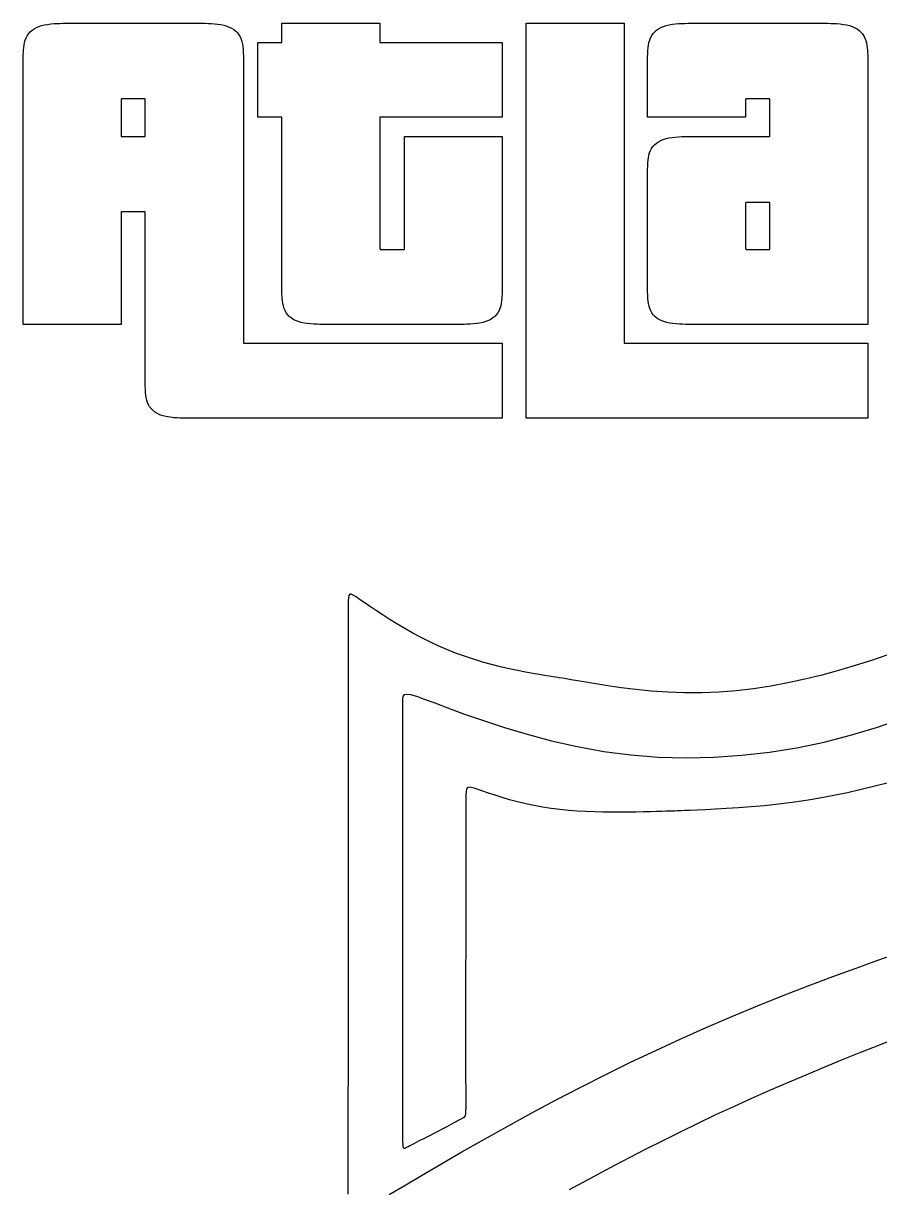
# Model space of a CAD drawing. Extents: x -29.1 to 43.7, y -24.8 to 28.6.
# Drawn here: x -2.69 to 17.97, y 0.52 to 28.6 of the extents above; entities that cross this region are included whole.
import ezdxf

# ---------------------------------------------------------------- set-up
doc = ezdxf.new("R2010")
doc.units = 0
doc.layers.add('LAYER 1', color=7, linetype='CONTINUOUS')

msp = doc.modelspace()

# ---------------------------------------------------------------- linework, layer by layer
at = {"layer": 'LAYER 1'}
for points in [[(0.717, 19.127), (0.649, 19.147), (0.587, 19.171), (0.531, 19.199), (0.48, 19.232), (0.435, 19.269), (0.395, 19.31), (0.361, 19.355), (0.333, 19.404), (0.31, 19.458), (0.292, 19.515), (0.279, 19.574), (0.269, 19.633), (0.263, 19.691), (0.259, 19.747), (0.258, 19.798), (0.257, 19.843), (0.257, 19.881), (0.257, 19.911), (0.257, 19.934), (0.257, 19.951), (0.257, 19.962), (0.257, 19.969), (0.257, 19.973), (0.257, 19.974), (0.257, 19.975), (0.257, 19.975), (0.257, 19.981), (0.257, 19.999), (0.257, 20.036), (0.257, 20.099), (0.257, 20.194), (0.257, 20.329), (0.257, 20.511), (0.257, 20.745), (0.257, 21.031), (0.257, 21.357), (0.257, 21.708), (0.257, 22.07), (0.257, 22.431), (0.257, 22.775), (0.257, 23.09), (0.257, 23.362), (0.257, 23.58), (0.257, 23.746), (0.257, 23.869), (0.257, 23.954), (0.257, 24.008), (0.257, 24.038), (0.257, 24.052), (0.257, 24.055), (0.257, 24.055), (0.257, 24.055), (0.257, 24.055), (0.257, 24.055), (0.257, 24.055), (0.257, 24.055), (0.257, 24.055), (0.257, 24.055), (0.257, 24.055), (0.257, 24.055), (0.255, 24.055), (0.252, 24.055), (0.246, 24.055), (0.235, 24.055), (0.22, 24.055), (0.198, 24.055), (0.17, 24.055), (0.134, 24.055), (0.091, 24.055), (0.043, 24.055), (-0.008, 24.055), (-0.059, 24.055), (-0.11, 24.055), (-0.158, 24.055), (-0.2, 24.055), (-0.236, 24.055), (-0.265, 24.055), (-0.286, 24.055), (-0.301, 24.055), (-0.312, 24.055), (-0.318, 24.055), (-0.321, 24.055), (-0.323, 24.055), (-0.323, 24.055), (-0.323, 24.055), (-0.323, 24.055), (-0.323, 24.055), (-0.323, 24.055), (-0.323, 24.055), (-0.323, 24.055), (-0.323, 24.055), (-0.323, 24.055), (-0.323, 24.055), (-0.323, 24.053), (-0.323, 24.044), (-0.323, 24.023), (-0.323, 23.987), (-0.323, 23.93), (-0.323, 23.848), (-0.323, 23.736), (-0.323, 23.591), (-0.323, 23.409), (-0.323, 23.199), (-0.323, 22.969), (-0.323, 22.729), (-0.323, 22.488), (-0.323, 22.255), (-0.323, 22.039), (-0.323, 21.848), (-0.323, 21.693), (-0.323, 21.573), (-0.323, 21.483), (-0.323, 21.42), (-0.323, 21.379), (-0.323, 21.355), (-0.323, 21.343), (-0.323, 21.339), (-0.323, 21.339), (-0.323, 21.339), (-0.323, 21.339), (-0.323, 21.339), (-0.323, 21.339), (-0.323, 21.339), (-0.323, 21.339), (-0.323, 21.339), (-0.323, 21.339), (-0.323, 21.339), (-0.327, 21.339), (-0.338, 21.339), (-0.36, 21.339), (-0.398, 21.339), (-0.455, 21.339), (-0.535, 21.339), (-0.642, 21.339), (-0.78, 21.339), (-0.948, 21.339), (-1.138, 21.339), (-1.342, 21.339), (-1.552, 21.339), (-1.76, 21.339), (-1.959, 21.339), (-2.14, 21.339), (-2.295, 21.339), (-2.419, 21.339), (-2.514, 21.339), (-2.583, 21.339), (-2.631, 21.339), (-2.661, 21.339), (-2.678, 21.339), (-2.685, 21.339), (-2.687, 21.339), (-2.687, 21.339), (-2.687, 21.339), (-2.687, 21.339), (-2.687, 21.339), (-2.687, 21.339), (-2.687, 21.339), (-2.687, 21.339), (-2.687, 21.339), (-2.687, 21.339), (-2.687, 21.342), (-2.687, 21.358), (-2.687, 21.397), (-2.687, 21.47), (-2.687, 21.588), (-2.687, 21.761), (-2.687, 22.001), (-2.687, 22.317), (-2.687, 22.718), (-2.687, 23.192), (-2.687, 23.717), (-2.687, 24.273), (-2.687, 24.837), (-2.687, 25.39), (-2.687, 25.908), (-2.687, 26.372), (-2.687, 26.759), (-2.687, 27.062), (-2.687, 27.29), (-2.687, 27.454), (-2.687, 27.564), (-2.687, 27.631), (-2.687, 27.666), (-2.687, 27.679), (-2.687, 27.681), (-2.687, 27.681), (-2.687, 27.682), (-2.687, 27.685), (-2.687, 27.692), (-2.687, 27.702), (-2.687, 27.717), (-2.687, 27.739), (-2.687, 27.768), (-2.687, 27.805), (-2.686, 27.849), (-2.685, 27.9), (-2.682, 27.956), (-2.676, 28.015), (-2.668, 28.076), (-2.656, 28.136), (-2.639, 28.195), (-2.618, 28.251), (-2.591, 28.303), (-2.558, 28.351), (-2.52, 28.394), (-2.476, 28.433), (-2.427, 28.468), (-2.372, 28.498), (-2.312, 28.524), (-2.246, 28.545), (-2.174, 28.563), (-2.099, 28.576), (-2.021, 28.586), (-1.943, 28.593), (-1.867, 28.597), (-1.795, 28.6), (-1.729, 28.601), (-1.67, 28.602), (-1.622, 28.602), (-1.584, 28.602), (-1.555, 28.602), (-1.534, 28.602), (-1.52, 28.602), (-1.511, 28.602), (-1.507, 28.602), (-1.505, 28.602), (-1.505, 28.602), (-1.504, 28.602), (-1.499, 28.602), (-1.485, 28.602), (-1.456, 28.602), (-1.407, 28.602), (-1.335, 28.602), (-1.233, 28.602), (-1.097, 28.602), (-0.922, 28.602), (-0.711, 28.602), (-0.472, 28.602), (-0.218, 28.602), (0.044, 28.602), (0.303, 28.602), (0.549, 28.602), (0.773, 28.602), (0.964, 28.602), (1.115, 28.602), (1.231, 28.602), (1.315, 28.602), (1.372, 28.602), (1.409, 28.602), (1.429, 28.602), (1.437, 28.602), (1.439, 28.602), (1.439, 28.602), (1.44, 28.602), (1.443, 28.602), (1.45, 28.602), (1.462, 28.602), (1.479, 28.602), (1.505, 28.602), (1.539, 28.602), (1.583, 28.602), (1.638, 28.601), (1.701, 28.601), (1.771, 28.599), (1.846, 28.595), (1.923, 28.589), (2.001, 28.58), (2.078, 28.569), (2.151, 28.553), (2.22, 28.533), (2.282, 28.509), (2.339, 28.481), (2.391, 28.448), (2.437, 28.411), (2.477, 28.369), (2.512, 28.323), (2.542, 28.273), (2.565, 28.219), (2.584, 28.161), (2.598, 28.101), (2.607, 28.04), (2.614, 27.98), (2.618, 27.923), (2.62, 27.87), (2.621, 27.822), (2.621, 27.782), (2.621, 27.75), (2.621, 27.726), (2.621, 27.708), (2.621, 27.695), (2.621, 27.688), (2.621, 27.683), (2.621, 27.681), (2.621, 27.681), (2.621, 27.681), (2.621, 27.673), (2.621, 27.647), (2.621, 27.591), (2.621, 27.493), (2.621, 27.343), (2.621, 27.129), (2.621, 26.84), (2.621, 26.464), (2.621, 25.999), (2.621, 25.467), (2.621, 24.889), (2.621, 24.289), (2.621, 23.688), (2.621, 23.111), (2.621, 22.58), (2.621, 22.117), (2.621, 21.742), (2.621, 21.454), (2.621, 21.241), (2.621, 21.092), (2.621, 20.996), (2.621, 20.94), (2.621, 20.915), (2.621, 20.907), (2.621, 20.907), (2.621, 20.907), (2.621, 20.907), (2.621, 20.907), (2.621, 20.906), (2.621, 20.906), (2.621, 20.906), (2.621, 20.905), (2.621, 20.904), (2.621, 20.903), (2.621, 20.902), (2.621, 20.901), (2.621, 20.899), (2.621, 20.898), (2.621, 20.896), (2.622, 20.895), (2.622, 20.893), (2.623, 20.892), (2.623, 20.891), (2.624, 20.89), (2.625, 20.889), (2.625, 20.888), (2.626, 20.887), (2.628, 20.886), (2.629, 20.886), (2.63, 20.885), (2.632, 20.885), (2.633, 20.885), (2.634, 20.884), (2.636, 20.884), (2.637, 20.884), (2.639, 20.884), (2.64, 20.884), (2.641, 20.884), (2.642, 20.884), (2.643, 20.884), (2.643, 20.884), (2.643, 20.884), (2.644, 20.884), (2.644, 20.884), (2.644, 20.884), (2.644, 20.884), (2.644, 20.884), (2.648, 20.884), (2.666, 20.884), (2.709, 20.884), (2.786, 20.884), (2.909, 20.884), (3.087, 20.884), (3.332, 20.884), (3.654, 20.884), (4.058, 20.884), (4.531, 20.884), (5.052, 20.884), (5.599, 20.884), (6.152, 20.884), (6.69, 20.884), (7.192, 20.884), (7.637, 20.884), (8.005, 20.884), (8.291, 20.884), (8.505, 20.884), (8.657, 20.884), (8.758, 20.884), (8.819, 20.884), (8.849, 20.884), (8.86, 20.884), (8.861, 20.884), (8.861, 20.884), (8.861, 20.884), (8.861, 20.884), (8.861, 20.884), (8.861, 20.884), (8.861, 20.884), (8.861, 20.884), (8.861, 20.884), (8.861, 20.884), (8.861, 20.882), (8.861, 20.874), (8.861, 20.859), (8.861, 20.832), (8.861, 20.791), (8.861, 20.732), (8.861, 20.653), (8.861, 20.551), (8.861, 20.426), (8.861, 20.283), (8.861, 20.128), (8.861, 19.968), (8.861, 19.808), (8.861, 19.654), (8.861, 19.514), (8.861, 19.392), (8.861, 19.293), (8.861, 19.218), (8.861, 19.163), (8.861, 19.124), (8.861, 19.099), (8.861, 19.085), (8.861, 19.079), (8.861, 19.077), (8.861, 19.077), (8.861, 19.077), (8.861, 19.077), (8.861, 19.077), (8.861, 19.077), (8.861, 19.077), (8.861, 19.077), (8.861, 19.077), (8.861, 19.077), (8.859, 19.077), (8.843, 19.077), (8.802, 19.077), (8.723, 19.077), (8.593, 19.077), (8.4, 19.077), (8.131, 19.077), (7.775, 19.077), (7.32, 19.077), (6.776, 19.077), (6.168, 19.077), (5.521, 19.077), (4.861, 19.077), (4.211, 19.077), (3.597, 19.077), (3.044, 19.077), (2.576, 19.077), (2.208, 19.077), (1.929, 19.077), (1.728, 19.077), (1.591, 19.077), (1.506, 19.077), (1.46, 19.077), (1.442, 19.077), (1.439, 19.077), (1.439, 19.077), (1.438, 19.077), (1.434, 19.077), (1.427, 19.077), (1.414, 19.077), (1.395, 19.077), (1.369, 19.077), (1.333, 19.077), (1.287, 19.077), (1.231, 19.077), (1.167, 19.078), (1.096, 19.08), (1.021, 19.084), (0.943, 19.09), (0.866, 19.099), (0.789, 19.111)], [(4.013, 21.389), (3.944, 21.409), (3.882, 21.433), (3.825, 21.462), (3.773, 21.496), (3.728, 21.533), (3.688, 21.575), (3.654, 21.622), (3.626, 21.672), (3.603, 21.727), (3.586, 21.786), (3.573, 21.846), (3.564, 21.906), (3.558, 21.964), (3.555, 22.019), (3.553, 22.07), (3.553, 22.115), (3.553, 22.151), (3.553, 22.18), (3.553, 22.201), (3.553, 22.216), (3.553, 22.227), (3.553, 22.232), (3.553, 22.235), (3.553, 22.236), (3.553, 22.237), (3.553, 22.238), (3.553, 22.248), (3.553, 22.274), (3.553, 22.322), (3.553, 22.4), (3.553, 22.514), (3.553, 22.673), (3.553, 22.884), (3.553, 23.151), (3.553, 23.465), (3.553, 23.813), (3.553, 24.179), (3.553, 24.55), (3.553, 24.91), (3.553, 25.245), (3.553, 25.542), (3.553, 25.786), (3.553, 25.974), (3.553, 26.114), (3.553, 26.213), (3.553, 26.278), (3.553, 26.315), (3.553, 26.334), (3.553, 26.339), (3.553, 26.34), (3.553, 26.34), (3.553, 26.34), (3.553, 26.34), (3.553, 26.34), (3.553, 26.34), (3.553, 26.34), (3.553, 26.34), (3.553, 26.34), (3.553, 26.34), (3.552, 26.34), (3.548, 26.34), (3.542, 26.34), (3.532, 26.34), (3.517, 26.34), (3.495, 26.34), (3.467, 26.34), (3.43, 26.34), (3.386, 26.34), (3.338, 26.34), (3.286, 26.34), (3.234, 26.34), (3.183, 26.34), (3.135, 26.34), (3.092, 26.34), (3.056, 26.34), (3.029, 26.34), (3.008, 26.34), (2.993, 26.34), (2.983, 26.34), (2.977, 26.34), (2.975, 26.34), (2.974, 26.34), (2.973, 26.34), (2.973, 26.34), (2.973, 26.34), (2.973, 26.34), (2.973, 26.34), (2.973, 26.34), (2.973, 26.34), (2.973, 26.34), (2.973, 26.34), (2.973, 26.34), (2.973, 26.343), (2.973, 26.352), (2.973, 26.37), (2.973, 26.399), (2.973, 26.444), (2.973, 26.508), (2.973, 26.593), (2.973, 26.702), (2.973, 26.835), (2.973, 26.983), (2.973, 27.141), (2.973, 27.304), (2.973, 27.463), (2.973, 27.614), (2.973, 27.75), (2.973, 27.864), (2.973, 27.953), (2.973, 28.021), (2.973, 28.069), (2.973, 28.101), (2.973, 28.121), (2.973, 28.131), (2.973, 28.135), (2.973, 28.136), (2.973, 28.136), (2.973, 28.136), (2.973, 28.136), (2.973, 28.136), (2.973, 28.136), (2.973, 28.136), (2.973, 28.136), (2.973, 28.136), (2.973, 28.136), (2.974, 28.136), (2.977, 28.136), (2.982, 28.136), (2.991, 28.136), (3.005, 28.136), (3.024, 28.136), (3.051, 28.136), (3.085, 28.136), (3.126, 28.136), (3.174, 28.136), (3.224, 28.136), (3.277, 28.136), (3.328, 28.136), (3.378, 28.136), (3.422, 28.136), (3.46, 28.136), (3.49, 28.136), (3.513, 28.136), (3.529, 28.136), (3.541, 28.136), (3.548, 28.136), (3.551, 28.136), (3.553, 28.136), (3.553, 28.136), (3.553, 28.136), (3.553, 28.136), (3.553, 28.136), (3.553, 28.136), (3.553, 28.136), (3.553, 28.136), (3.553, 28.136), (3.553, 28.136), (3.553, 28.136), (3.553, 28.136), (3.553, 28.138), (3.553, 28.142), (3.553, 28.148), (3.553, 28.159), (3.553, 28.174), (3.553, 28.194), (3.553, 28.221), (3.553, 28.253), (3.553, 28.291), (3.553, 28.331), (3.553, 28.373), (3.553, 28.415), (3.553, 28.455), (3.553, 28.491), (3.553, 28.523), (3.553, 28.548), (3.553, 28.567), (3.553, 28.581), (3.553, 28.591), (3.553, 28.597), (3.553, 28.6), (3.553, 28.601), (3.553, 28.602), (3.553, 28.602), (3.553, 28.602), (3.553, 28.602), (3.553, 28.602), (3.553, 28.602), (3.553, 28.602), (3.553, 28.602), (3.553, 28.602), (3.553, 28.602), (3.555, 28.602), (3.562, 28.602), (3.58, 28.602), (3.611, 28.602), (3.661, 28.602), (3.733, 28.602), (3.832, 28.602), (3.961, 28.602), (4.123, 28.602), (4.31, 28.602), (4.513, 28.602), (4.726, 28.602), (4.938, 28.602), (5.143, 28.602), (5.332, 28.602), (5.496, 28.602), (5.628, 28.602), (5.729, 28.602), (5.804, 28.602), (5.855, 28.602), (5.888, 28.602), (5.907, 28.602), (5.915, 28.602), (5.917, 28.602), (5.917, 28.602), (5.917, 28.602), (5.917, 28.602), (5.917, 28.602), (5.917, 28.602), (5.917, 28.602), (5.917, 28.602), (5.917, 28.602), (5.917, 28.602), (5.917, 28.601), (5.917, 28.6), (5.917, 28.597), (5.917, 28.591), (5.917, 28.582), (5.917, 28.568), (5.917, 28.55), (5.917, 28.525), (5.917, 28.494), (5.917, 28.458), (5.917, 28.418), (5.917, 28.377), (5.917, 28.335), (5.917, 28.294), (5.917, 28.256), (5.917, 28.223), (5.917, 28.196), (5.917, 28.175), (5.917, 28.16), (5.917, 28.149), (5.917, 28.142), (5.917, 28.138), (5.917, 28.136), (5.917, 28.136), (5.917, 28.136), (5.917, 28.136), (5.917, 28.136), (5.917, 28.136), (5.917, 28.136), (5.917, 28.136), (5.917, 28.136), (5.917, 28.136), (5.917, 28.136), (5.918, 28.136), (5.925, 28.136), (5.943, 28.136), (5.976, 28.136), (6.031, 28.136), (6.112, 28.136), (6.224, 28.136), (6.373, 28.136), (6.563, 28.136), (6.787, 28.136), (7.035, 28.136), (7.298, 28.136), (7.563, 28.136), (7.823, 28.136), (8.064, 28.136), (8.279, 28.136), (8.456, 28.136), (8.593, 28.136), (8.695, 28.136), (8.767, 28.136), (8.815, 28.136), (8.843, 28.136), (8.856, 28.136), (8.861, 28.136), (8.861, 28.136), (8.861, 28.136), (8.861, 28.136), (8.861, 28.136), (8.861, 28.136), (8.861, 28.136), (8.861, 28.136), (8.861, 28.136), (8.861, 28.136), (8.861, 28.135), (8.861, 28.132), (8.861, 28.122), (8.861, 28.104), (8.861, 28.072), (8.861, 28.026), (8.861, 27.96), (8.861, 27.873), (8.861, 27.761), (8.861, 27.627), (8.861, 27.477), (8.861, 27.318), (8.861, 27.156), (8.861, 26.997), (8.861, 26.847), (8.861, 26.713), (8.861, 26.602), (8.861, 26.514), (8.861, 26.449), (8.861, 26.403), (8.861, 26.372), (8.861, 26.353), (8.861, 26.344), (8.861, 26.34), (8.861, 26.34), (8.861, 26.34), (8.861, 26.34), (8.861, 26.34), (8.861, 26.34), (8.861, 26.34), (8.861, 26.34), (8.861, 26.34), (8.861, 26.34), (8.861, 26.34), (8.856, 26.34), (8.842, 26.34), (8.814, 26.34), (8.766, 26.34), (8.694, 26.34), (8.591, 26.34), (8.454, 26.34), (8.276, 26.34), (8.062, 26.34), (7.819, 26.34), (7.56, 26.34), (7.294, 26.34), (7.032, 26.34), (6.784, 26.34), (6.56, 26.34), (6.371, 26.34), (6.222, 26.34), (6.11, 26.34), (6.03, 26.34), (5.976, 26.34), (5.942, 26.34), (5.925, 26.34), (5.918, 26.34), (5.917, 26.34), (5.917, 26.34), (5.917, 26.34), (5.917, 26.34), (5.917, 26.34), (5.917, 26.34), (5.917, 26.34), (5.917, 26.34), (5.917, 26.34), (5.917, 26.34), (5.917, 26.336), (5.917, 26.323), (5.917, 26.295), (5.917, 26.247), (5.917, 26.173), (5.917, 26.068), (5.917, 25.926), (5.917, 25.742), (5.917, 25.515), (5.917, 25.258), (5.917, 24.981), (5.917, 24.695), (5.917, 24.411), (5.917, 24.141), (5.917, 23.895), (5.917, 23.685), (5.917, 23.519), (5.917, 23.393), (5.917, 23.301), (5.917, 23.239), (5.917, 23.2), (5.917, 23.179), (5.917, 23.17), (5.917, 23.169), (5.917, 23.169), (5.917, 23.169), (5.917, 23.169), (5.917, 23.168), (5.917, 23.168), (5.917, 23.168), (5.917, 23.167), (5.917, 23.167), (5.917, 23.166), (5.917, 23.165), (5.917, 23.163), (5.917, 23.162), (5.917, 23.16), (5.918, 23.159), (5.918, 23.157), (5.918, 23.156), (5.919, 23.154), (5.919, 23.153), (5.92, 23.152), (5.92, 23.151), (5.921, 23.15), (5.922, 23.149), (5.923, 23.148), (5.925, 23.148), (5.926, 23.147), (5.927, 23.147), (5.929, 23.146), (5.93, 23.146), (5.932, 23.146), (5.933, 23.146), (5.935, 23.146), (5.936, 23.146), (5.937, 23.146), (5.938, 23.146), (5.939, 23.146), (5.939, 23.146), (5.939, 23.146), (5.94, 23.146), (5.94, 23.146), (5.94, 23.146), (5.94, 23.146), (5.94, 23.146), (5.94, 23.146), (5.942, 23.146), (5.946, 23.146), (5.953, 23.146), (5.964, 23.146), (5.981, 23.146), (6.003, 23.146), (6.032, 23.146), (6.069, 23.146), (6.112, 23.146), (6.159, 23.146), (6.208, 23.146), (6.257, 23.146), (6.305, 23.146), (6.348, 23.146), (6.387, 23.146), (6.417, 23.146), (6.441, 23.146), (6.459, 23.146), (6.471, 23.146), (6.479, 23.146), (6.483, 23.146), (6.485, 23.146), (6.485, 23.146), (6.486, 23.146), (6.486, 23.146), (6.486, 23.146), (6.486, 23.146), (6.486, 23.146), (6.486, 23.146), (6.487, 23.146), (6.487, 23.146), (6.488, 23.146), (6.489, 23.146), (6.49, 23.146), (6.492, 23.146), (6.493, 23.146), (6.495, 23.146), (6.496, 23.146), (6.498, 23.147), (6.499, 23.147), (6.501, 23.148), (6.502, 23.148), (6.503, 23.149), (6.504, 23.15), (6.505, 23.151), (6.506, 23.152), (6.506, 23.153), (6.507, 23.154), (6.507, 23.156), (6.508, 23.157), (6.508, 23.159), (6.508, 23.16), (6.508, 23.162), (6.508, 23.163), (6.508, 23.164), (6.508, 23.165), (6.508, 23.166), (6.508, 23.167), (6.508, 23.168), (6.508, 23.168), (6.508, 23.168), (6.508, 23.168), (6.508, 23.169), (6.508, 23.169), (6.508, 23.169), (6.508, 23.169), (6.508, 23.175), (6.508, 23.191), (6.508, 23.221), (6.508, 23.27), (6.508, 23.343), (6.508, 23.445), (6.508, 23.58), (6.508, 23.752), (6.508, 23.957), (6.508, 24.184), (6.508, 24.425), (6.508, 24.669), (6.508, 24.908), (6.508, 25.131), (6.508, 25.33), (6.508, 25.494), (6.508, 25.622), (6.508, 25.717), (6.508, 25.785), (6.508, 25.829), (6.508, 25.856), (6.508, 25.869), (6.508, 25.873), (6.508, 25.874), (6.508, 25.874), (6.508, 25.874), (6.508, 25.874), (6.508, 25.874), (6.508, 25.874), (6.508, 25.874), (6.508, 25.874), (6.508, 25.874), (6.509, 25.874), (6.513, 25.874), (6.525, 25.874), (6.549, 25.874), (6.589, 25.874), (6.649, 25.874), (6.733, 25.874), (6.846, 25.874), (6.991, 25.874), (7.166, 25.874), (7.361, 25.874), (7.569, 25.874), (7.782, 25.874), (7.99, 25.874), (8.187, 25.874), (8.364, 25.874), (8.512, 25.874), (8.627, 25.874), (8.714, 25.874), (8.776, 25.874), (8.818, 25.874), (8.843, 25.874), (8.856, 25.874), (8.86, 25.874), (8.861, 25.874), (8.861, 25.874), (8.861, 25.874), (8.861, 25.874), (8.861, 25.874), (8.861, 25.874), (8.861, 25.874), (8.861, 25.874), (8.861, 25.874), (8.861, 25.873), (8.861, 25.868), (8.861, 25.852), (8.861, 25.818), (8.861, 25.761), (8.861, 25.673), (8.861, 25.548), (8.861, 25.38), (8.861, 25.164), (8.861, 24.9), (8.861, 24.602), (8.861, 24.283), (8.861, 23.954), (8.861, 23.63), (8.861, 23.322), (8.861, 23.044), (8.861, 22.808), (8.861, 22.622), (8.861, 22.481), (8.861, 22.38), (8.861, 22.311), (8.861, 22.269), (8.861, 22.247), (8.861, 22.238), (8.861, 22.237), (8.861, 22.236), (8.861, 22.235), (8.861, 22.232), (8.861, 22.226), (8.861, 22.216), (8.861, 22.201), (8.861, 22.18), (8.861, 22.151), (8.861, 22.114), (8.861, 22.07), (8.859, 22.019), (8.856, 21.963), (8.85, 21.905), (8.841, 21.845), (8.828, 21.785), (8.811, 21.727), (8.788, 21.672), (8.76, 21.621), (8.725, 21.575), (8.686, 21.533), (8.64, 21.495), (8.589, 21.462), (8.532, 21.433), (8.469, 21.409), (8.4, 21.388), (8.327, 21.372), (8.249, 21.36), (8.17, 21.352), (8.091, 21.346), (8.015, 21.342), (7.944, 21.34), (7.879, 21.339), (7.824, 21.339), (7.779, 21.339), (7.744, 21.339), (7.719, 21.339), (7.701, 21.339), (7.689, 21.339), (7.683, 21.339), (7.68, 21.339), (7.679, 21.339), (7.679, 21.339), (7.676, 21.339), (7.666, 21.339), (7.644, 21.339), (7.604, 21.339), (7.54, 21.339), (7.449, 21.339), (7.324, 21.339), (7.161, 21.339), (6.958, 21.339), (6.724, 21.339), (6.47, 21.339), (6.205, 21.339), (5.941, 21.339), (5.686, 21.339), (5.453, 21.339), (5.251, 21.339), (5.088, 21.339), (4.964, 21.339), (4.873, 21.339), (4.81, 21.339), (4.77, 21.339), (4.747, 21.339), (4.738, 21.339), (4.735, 21.339), (4.735, 21.339), (4.734, 21.339), (4.731, 21.339), (4.725, 21.339), (4.713, 21.339), (4.695, 21.339), (4.67, 21.339), (4.635, 21.339), (4.59, 21.339), (4.534, 21.339), (4.469, 21.34), (4.398, 21.342), (4.322, 21.346), (4.243, 21.352), (4.164, 21.36), (4.087, 21.373)], [(9.441, 20.664), (9.441, 21.251), (9.441, 21.93), (9.441, 22.674), (9.441, 23.458), (9.441, 24.254), (9.441, 25.036), (9.441, 25.779), (9.441, 26.454), (9.441, 27.036), (9.441, 27.506), (9.441, 27.871), (9.441, 28.144), (9.441, 28.339), (9.441, 28.469), (9.441, 28.547), (9.441, 28.586), (9.441, 28.6), (9.441, 28.602), (9.441, 28.602), (9.441, 28.602), (9.441, 28.602), (9.441, 28.602), (9.441, 28.602), (9.441, 28.602), (9.441, 28.602), (9.441, 28.602), (9.441, 28.602), (9.441, 28.602), (9.446, 28.602), (9.457, 28.602), (9.479, 28.602), (9.514, 28.602), (9.567, 28.602), (9.639, 28.602), (9.735, 28.602), (9.857, 28.602), (10.007, 28.602), (10.179, 28.602), (10.365, 28.602), (10.561, 28.602), (10.759, 28.602), (10.952, 28.602), (11.133, 28.602), (11.298, 28.602), (11.438, 28.602), (11.55, 28.602), (11.636, 28.602), (11.701, 28.602), (11.746, 28.602), (11.776, 28.602), (11.794, 28.602), (11.802, 28.602), (11.805, 28.602), (11.805, 28.602), (11.805, 28.602), (11.805, 28.602), (11.805, 28.602), (11.805, 28.602), (11.805, 28.602), (11.805, 28.602), (11.805, 28.602), (11.805, 28.602), (11.805, 28.602), (11.805, 28.598), (11.805, 28.58), (11.805, 28.538), (11.805, 28.46), (11.805, 28.336), (11.805, 28.156), (11.805, 27.908), (11.805, 27.582), (11.805, 27.167), (11.805, 26.664), (11.805, 26.094), (11.805, 25.478), (11.805, 24.837), (11.805, 24.193), (11.805, 23.568), (11.805, 22.982), (11.805, 22.457), (11.805, 22.015), (11.805, 21.664), (11.805, 21.395), (11.805, 21.196), (11.805, 21.056), (11.805, 20.966), (11.805, 20.915), (11.805, 20.891), (11.805, 20.884), (11.805, 20.884), (11.805, 20.884), (11.805, 20.884), (11.805, 20.884), (11.805, 20.884), (11.805, 20.884), (11.805, 20.884), (11.805, 20.884), (11.805, 20.884), (11.805, 20.884), (11.809, 20.884), (11.825, 20.884), (11.861, 20.884), (11.926, 20.884), (12.026, 20.884), (12.172, 20.884), (12.37, 20.884), (12.629, 20.884), (12.957, 20.884), (13.349, 20.884), (13.79, 20.884), (14.264, 20.884), (14.753, 20.884), (15.242, 20.884), (15.715, 20.884), (16.154, 20.884), (16.544, 20.884), (16.869, 20.884), (17.125, 20.884), (17.321, 20.884), (17.465, 20.884), (17.564, 20.884), (17.627, 20.884), (17.662, 20.884), (17.677, 20.884), (17.681, 20.884), (17.681, 20.884), (17.681, 20.884), (17.681, 20.884), (17.681, 20.884), (17.681, 20.884), (17.681, 20.884), (17.681, 20.884), (17.681, 20.884), (17.681, 20.884), (17.681, 20.884), (17.681, 20.882), (17.681, 20.877), (17.681, 20.864), (17.681, 20.843), (17.681, 20.81), (17.681, 20.762), (17.681, 20.698), (17.681, 20.615), (17.681, 20.511), (17.681, 20.387), (17.681, 20.25), (17.681, 20.103), (17.681, 19.952), (17.681, 19.802), (17.681, 19.658), (17.681, 19.525), (17.681, 19.408), (17.681, 19.312), (17.681, 19.236), (17.681, 19.179), (17.681, 19.137), (17.681, 19.109), (17.681, 19.091), (17.681, 19.082), (17.681, 19.078), (17.681, 19.077), (17.681, 19.077), (17.681, 19.077), (17.681, 19.077), (17.681, 19.077), (17.681, 19.077), (17.681, 19.077), (17.681, 19.077), (17.681, 19.077), (17.681, 19.077), (17.68, 19.077), (17.67, 19.077), (17.64, 19.077), (17.577, 19.077), (17.471, 19.077), (17.31, 19.077), (17.083, 19.077), (16.777, 19.077), (16.383, 19.077), (15.891, 19.077), (15.315, 19.077), (14.679, 19.077), (14.005, 19.077), (13.317, 19.077), (12.636, 19.077), (11.987, 19.077), (11.391, 19.077), (10.872, 19.077), (10.45, 19.077), (10.12, 19.077), (9.871, 19.077), (9.692, 19.077), (9.571, 19.077), (9.497, 19.077), (9.458, 19.077), (9.443, 19.077), (9.441, 19.077), (9.441, 19.077), (9.441, 19.077), (9.441, 19.077), (9.441, 19.077), (9.441, 19.077), (9.441, 19.077), (9.441, 19.077), (9.441, 19.077), (9.441, 19.077), (9.441, 19.079), (9.441, 19.093), (9.441, 19.134), (9.441, 19.214), (9.441, 19.346), (9.441, 19.544), (9.441, 19.821), (9.441, 20.19)], [(12.833, 21.389), (12.765, 21.409), (12.703, 21.433), (12.646, 21.462), (12.595, 21.494), (12.55, 21.532), (12.51, 21.573), (12.476, 21.619), (12.448, 21.669), (12.425, 21.723), (12.407, 21.781), (12.394, 21.84), (12.385, 21.899), (12.379, 21.958), (12.375, 22.013), (12.374, 22.064), (12.373, 22.109), (12.373, 22.147), (12.373, 22.176), (12.373, 22.198), (12.373, 22.214), (12.373, 22.225), (12.373, 22.232), (12.373, 22.235), (12.373, 22.236), (12.373, 22.237), (12.373, 22.237), (12.373, 22.242), (12.373, 22.256), (12.373, 22.284), (12.373, 22.33), (12.373, 22.399), (12.373, 22.496), (12.373, 22.625), (12.373, 22.791), (12.373, 22.991), (12.373, 23.215), (12.373, 23.455), (12.373, 23.7), (12.373, 23.942), (12.373, 24.171), (12.373, 24.377), (12.373, 24.552), (12.373, 24.689), (12.373, 24.794), (12.373, 24.869), (12.373, 24.92), (12.373, 24.951), (12.373, 24.968), (12.373, 24.975), (12.373, 24.976), (12.373, 24.976), (12.373, 24.977), (12.373, 24.98), (12.373, 24.986), (12.373, 24.995), (12.373, 25.01), (12.373, 25.031), (12.373, 25.058), (12.373, 25.094), (12.374, 25.137), (12.375, 25.187), (12.378, 25.242), (12.383, 25.299), (12.392, 25.359), (12.404, 25.418), (12.42, 25.476), (12.442, 25.531), (12.469, 25.582), (12.502, 25.629), (12.54, 25.672), (12.584, 25.71), (12.634, 25.744), (12.689, 25.773), (12.75, 25.799), (12.816, 25.82), (12.888, 25.836), (12.965, 25.849), (13.043, 25.859), (13.121, 25.866), (13.197, 25.87), (13.27, 25.872), (13.336, 25.873), (13.394, 25.874), (13.442, 25.874), (13.48, 25.874), (13.508, 25.874), (13.528, 25.874), (13.541, 25.874), (13.549, 25.874), (13.554, 25.874), (13.555, 25.874), (13.555, 25.874), (13.556, 25.874), (13.56, 25.874), (13.569, 25.874), (13.589, 25.874), (13.62, 25.874), (13.666, 25.874), (13.731, 25.874), (13.817, 25.874), (13.927, 25.874), (14.058, 25.874), (14.204, 25.874), (14.358, 25.874), (14.516, 25.874), (14.671, 25.874), (14.817, 25.874), (14.947, 25.874), (15.057, 25.874), (15.142, 25.874), (15.207, 25.874), (15.253, 25.874), (15.284, 25.874), (15.303, 25.874), (15.313, 25.874), (15.316, 25.874), (15.317, 25.874), (15.317, 25.874), (15.317, 25.874), (15.317, 25.874), (15.317, 25.874), (15.317, 25.874), (15.317, 25.874), (15.317, 25.874), (15.317, 25.874), (15.317, 25.874), (15.317, 25.875), (15.317, 25.878), (15.317, 25.886), (15.317, 25.899), (15.317, 25.918), (15.317, 25.947), (15.317, 25.985), (15.317, 26.035), (15.317, 26.097), (15.317, 26.167), (15.317, 26.244), (15.317, 26.323), (15.317, 26.402), (15.317, 26.477), (15.317, 26.547), (15.317, 26.607), (15.317, 26.655), (15.317, 26.692), (15.317, 26.719), (15.317, 26.738), (15.317, 26.75), (15.317, 26.756), (15.317, 26.759), (15.317, 26.76), (15.317, 26.76), (15.317, 26.76), (15.317, 26.76), (15.317, 26.76), (15.317, 26.761), (15.317, 26.761), (15.317, 26.762), (15.317, 26.762), (15.317, 26.763), (15.317, 26.764), (15.317, 26.765), (15.317, 26.767), (15.317, 26.768), (15.317, 26.77), (15.316, 26.771), (15.316, 26.773), (15.316, 26.774), (15.315, 26.775), (15.315, 26.777), (15.314, 26.778), (15.313, 26.779), (15.312, 26.78), (15.311, 26.78), (15.31, 26.781), (15.309, 26.782), (15.308, 26.782), (15.306, 26.782), (15.305, 26.783), (15.303, 26.783), (15.302, 26.783), (15.3, 26.783), (15.299, 26.783), (15.298, 26.783), (15.297, 26.783), (15.296, 26.783), (15.295, 26.783), (15.295, 26.783), (15.295, 26.783), (15.294, 26.783), (15.294, 26.783), (15.294, 26.783), (15.294, 26.783), (15.294, 26.783), (15.294, 26.783), (15.291, 26.783), (15.286, 26.783), (15.278, 26.783), (15.266, 26.783), (15.248, 26.783), (15.224, 26.783), (15.193, 26.783), (15.155, 26.783), (15.112, 26.783), (15.066, 26.783), (15.018, 26.783), (14.97, 26.783), (14.925, 26.783), (14.884, 26.783), (14.849, 26.783), (14.82, 26.783), (14.799, 26.783), (14.783, 26.783), (14.773, 26.783), (14.766, 26.783), (14.762, 26.783), (14.76, 26.783), (14.76, 26.783), (14.76, 26.783), (14.76, 26.783), (14.76, 26.783), (14.76, 26.783), (14.76, 26.783), (14.759, 26.783), (14.759, 26.783), (14.758, 26.783), (14.757, 26.783), (14.756, 26.783), (14.755, 26.783), (14.754, 26.783), (14.752, 26.783), (14.751, 26.783), (14.749, 26.783), (14.748, 26.782), (14.746, 26.782), (14.745, 26.781), (14.744, 26.781), (14.743, 26.78), (14.742, 26.779), (14.741, 26.778), (14.74, 26.777), (14.739, 26.776), (14.739, 26.775), (14.738, 26.773), (14.738, 26.772), (14.738, 26.77), (14.738, 26.769), (14.737, 26.767), (14.737, 26.766), (14.737, 26.765), (14.737, 26.764), (14.737, 26.763), (14.737, 26.762), (14.737, 26.761), (14.737, 26.761), (14.737, 26.761), (14.737, 26.76), (14.737, 26.76), (14.737, 26.76), (14.737, 26.76), (14.737, 26.76), (14.737, 26.76), (14.737, 26.757), (14.737, 26.753), (14.737, 26.747), (14.737, 26.736), (14.737, 26.722), (14.737, 26.702), (14.737, 26.677), (14.737, 26.647), (14.737, 26.612), (14.737, 26.576), (14.737, 26.538), (14.737, 26.501), (14.737, 26.466), (14.737, 26.434), (14.737, 26.406), (14.737, 26.385), (14.737, 26.369), (14.737, 26.357), (14.737, 26.349), (14.737, 26.344), (14.737, 26.341), (14.737, 26.34), (14.737, 26.34), (14.737, 26.34), (14.737, 26.34), (14.737, 26.34), (14.737, 26.34), (14.737, 26.34), (14.737, 26.34), (14.737, 26.34), (14.737, 26.34), (14.737, 26.34), (14.735, 26.34), (14.728, 26.34), (14.71, 26.34), (14.679, 26.34), (14.63, 26.34), (14.559, 26.34), (14.462, 26.34), (14.334, 26.34), (14.176, 26.34), (13.992, 26.34), (13.79, 26.34), (13.58, 26.34), (13.369, 26.34), (13.165, 26.34), (12.976, 26.34), (12.811, 26.34), (12.676, 26.34), (12.572, 26.34), (12.495, 26.34), (12.441, 26.34), (12.406, 26.34), (12.386, 26.34), (12.376, 26.34), (12.373, 26.34), (12.373, 26.34), (12.373, 26.34), (12.373, 26.34), (12.373, 26.34), (12.373, 26.34), (12.373, 26.34), (12.373, 26.34), (12.373, 26.34), (12.373, 26.34), (12.373, 26.34), (12.373, 26.343), (12.373, 26.35), (12.373, 26.364), (12.373, 26.387), (12.373, 26.422), (12.373, 26.47), (12.373, 26.535), (12.373, 26.617), (12.373, 26.716), (12.373, 26.826), (12.373, 26.944), (12.373, 27.064), (12.373, 27.182), (12.373, 27.293), (12.373, 27.394), (12.373, 27.478), (12.373, 27.544), (12.373, 27.594), (12.373, 27.63), (12.373, 27.655), (12.373, 27.67), (12.373, 27.677), (12.373, 27.68), (12.373, 27.681), (12.373, 27.681), (12.373, 27.682), (12.373, 27.685), (12.373, 27.691), (12.373, 27.702), (12.373, 27.717), (12.373, 27.739), (12.373, 27.768), (12.373, 27.805), (12.374, 27.85), (12.375, 27.901), (12.378, 27.957), (12.384, 28.016), (12.392, 28.077), (12.405, 28.138), (12.422, 28.198), (12.443, 28.254), (12.471, 28.306), (12.504, 28.354), (12.543, 28.397), (12.587, 28.436), (12.637, 28.47), (12.693, 28.5), (12.754, 28.526), (12.821, 28.547), (12.893, 28.564), (12.969, 28.577), (13.048, 28.587), (13.126, 28.593), (13.202, 28.598), (13.274, 28.6), (13.34, 28.601), (13.397, 28.602), (13.445, 28.602), (13.482, 28.602), (13.509, 28.602), (13.529, 28.602), (13.542, 28.602), (13.55, 28.602), (13.554, 28.602), (13.555, 28.602), (13.555, 28.602), (13.556, 28.602), (13.563, 28.602), (13.58, 28.602), (13.613, 28.602), (13.667, 28.602), (13.747, 28.602), (13.857, 28.602), (14.003, 28.602), (14.189, 28.602), (14.41, 28.602), (14.654, 28.602), (14.914, 28.602), (15.177, 28.602), (15.435, 28.602), (15.678, 28.602), (15.894, 28.602), (16.074, 28.602), (16.215, 28.602), (16.32, 28.602), (16.396, 28.602), (16.447, 28.602), (16.477, 28.602), (16.493, 28.602), (16.498, 28.602), (16.499, 28.602), (16.499, 28.602), (16.501, 28.602), (16.505, 28.602), (16.514, 28.602), (16.528, 28.602), (16.548, 28.602), (16.577, 28.602), (16.616, 28.602), (16.665, 28.602), (16.723, 28.601), (16.79, 28.6), (16.863, 28.597), (16.939, 28.593), (17.018, 28.586), (17.096, 28.576), (17.172, 28.562), (17.243, 28.545), (17.309, 28.523), (17.37, 28.496), (17.425, 28.466), (17.474, 28.43), (17.517, 28.391), (17.555, 28.347), (17.588, 28.299), (17.614, 28.246), (17.635, 28.189), (17.652, 28.13), (17.663, 28.069), (17.671, 28.008), (17.677, 27.949), (17.68, 27.893), (17.681, 27.843), (17.681, 27.799), (17.681, 27.763), (17.681, 27.735), (17.681, 27.715), (17.681, 27.7), (17.681, 27.69), (17.681, 27.685), (17.681, 27.682), (17.681, 27.681), (17.681, 27.681), (17.681, 27.678), (17.681, 27.661), (17.681, 27.62), (17.681, 27.544), (17.681, 27.421), (17.681, 27.243), (17.681, 26.996), (17.681, 26.671), (17.681, 26.26), (17.681, 25.777), (17.681, 25.244), (17.681, 24.683), (17.681, 24.115), (17.681, 23.563), (17.681, 23.047), (17.681, 22.59), (17.681, 22.212), (17.681, 21.919), (17.681, 21.7), (17.681, 21.544), (17.681, 21.441), (17.681, 21.38), (17.681, 21.35), (17.681, 21.34), (17.681, 21.339), (17.681, 21.339), (17.681, 21.339), (17.681, 21.339), (17.681, 21.339), (17.681, 21.339), (17.681, 21.339), (17.681, 21.339), (17.681, 21.339), (17.681, 21.339), (17.674, 21.339), (17.655, 21.339), (17.617, 21.339), (17.551, 21.339), (17.452, 21.339), (17.311, 21.339), (17.123, 21.339), (16.88, 21.339), (16.585, 21.339), (16.251, 21.339), (15.892, 21.339), (15.523, 21.339), (15.157, 21.339), (14.809, 21.339), (14.494, 21.339), (14.224, 21.339), (14.01, 21.339), (13.847, 21.339), (13.729, 21.339), (13.648, 21.339), (13.597, 21.339), (13.569, 21.339), (13.558, 21.339), (13.555, 21.339), (13.555, 21.339), (13.554, 21.339), (13.551, 21.339), (13.544, 21.339), (13.532, 21.339), (13.513, 21.339), (13.487, 21.339), (13.452, 21.339), (13.406, 21.339), (13.35, 21.339), (13.286, 21.34), (13.215, 21.342), (13.139, 21.346), (13.061, 21.352), (12.983, 21.361), (12.906, 21.373)], [(0.256, 26.774), (0.255, 26.775), (0.255, 26.777), (0.254, 26.778), (0.253, 26.779), (0.252, 26.779), (0.251, 26.78), (0.25, 26.781), (0.249, 26.781), (0.248, 26.782), (0.247, 26.782), (0.245, 26.783), (0.244, 26.783), (0.242, 26.783), (0.241, 26.783), (0.24, 26.783), (0.239, 26.783), (0.237, 26.783), (0.237, 26.783), (0.236, 26.783), (0.235, 26.783), (0.235, 26.783), (0.235, 26.783), (0.234, 26.783), (0.234, 26.783), (0.234, 26.783), (0.234, 26.783), (0.234, 26.783), (0.234, 26.783), (0.233, 26.783), (0.23, 26.783), (0.225, 26.783), (0.217, 26.783), (0.206, 26.783), (0.189, 26.783), (0.168, 26.783), (0.14, 26.783), (0.106, 26.783), (0.067, 26.783), (0.025, 26.783), (-0.019, 26.783), (-0.064, 26.783), (-0.107, 26.783), (-0.148, 26.783), (-0.185, 26.783), (-0.217, 26.783), (-0.242, 26.783), (-0.262, 26.783), (-0.277, 26.783), (-0.287, 26.783), (-0.294, 26.783), (-0.298, 26.783), (-0.299, 26.783), (-0.3, 26.783), (-0.3, 26.783), (-0.3, 26.783), (-0.3, 26.783), (-0.3, 26.783), (-0.3, 26.783), (-0.301, 26.783), (-0.301, 26.783), (-0.301, 26.783), (-0.302, 26.783), (-0.303, 26.783), (-0.304, 26.783), (-0.305, 26.783), (-0.306, 26.783), (-0.308, 26.783), (-0.309, 26.783), (-0.31, 26.783), (-0.312, 26.782), (-0.313, 26.782), (-0.314, 26.782), (-0.316, 26.781), (-0.317, 26.781), (-0.318, 26.78), (-0.319, 26.779), (-0.319, 26.778), (-0.32, 26.777), (-0.321, 26.776), (-0.321, 26.775), (-0.322, 26.774), (-0.322, 26.772), (-0.322, 26.771), (-0.322, 26.77), (-0.323, 26.768), (-0.323, 26.767), (-0.323, 26.766), (-0.323, 26.764), (-0.323, 26.763), (-0.323, 26.762), (-0.323, 26.762), (-0.323, 26.761), (-0.323, 26.761), (-0.323, 26.761), (-0.323, 26.76), (-0.323, 26.76), (-0.323, 26.76), (-0.323, 26.76), (-0.323, 26.76), (-0.323, 26.76), (-0.323, 26.757), (-0.323, 26.752), (-0.323, 26.742), (-0.323, 26.727), (-0.323, 26.705), (-0.323, 26.675), (-0.323, 26.636), (-0.323, 26.586), (-0.323, 26.527), (-0.323, 26.461), (-0.323, 26.389), (-0.323, 26.316), (-0.323, 26.242), (-0.323, 26.17), (-0.323, 26.104), (-0.323, 26.045), (-0.323, 25.996), (-0.323, 25.958), (-0.323, 25.928), (-0.323, 25.906), (-0.323, 25.892), (-0.323, 25.882), (-0.323, 25.877), (-0.323, 25.874), (-0.323, 25.874), (-0.323, 25.874), (-0.323, 25.874), (-0.323, 25.874), (-0.323, 25.874), (-0.323, 25.874), (-0.323, 25.874), (-0.323, 25.874), (-0.323, 25.874), (-0.323, 25.874), (-0.323, 25.874), (-0.322, 25.874), (-0.32, 25.874), (-0.316, 25.874), (-0.31, 25.874), (-0.299, 25.874), (-0.284, 25.874), (-0.263, 25.874), (-0.237, 25.874), (-0.203, 25.874), (-0.163, 25.874), (-0.119, 25.874), (-0.072, 25.874), (-0.024, 25.874), (0.024, 25.874), (0.07, 25.874), (0.113, 25.874), (0.151, 25.874), (0.181, 25.874), (0.206, 25.874), (0.224, 25.874), (0.237, 25.874), (0.247, 25.874), (0.252, 25.874), (0.255, 25.874), (0.257, 25.874), (0.257, 25.874), (0.257, 25.874), (0.257, 25.874), (0.257, 25.874), (0.257, 25.874), (0.257, 25.874), (0.257, 25.874), (0.257, 25.874), (0.257, 25.874), (0.257, 25.874), (0.257, 25.874), (0.257, 25.875), (0.257, 25.878), (0.257, 25.885), (0.257, 25.896), (0.257, 25.914), (0.257, 25.938), (0.257, 25.971), (0.257, 26.013), (0.257, 26.066), (0.257, 26.128), (0.257, 26.197), (0.257, 26.269), (0.257, 26.343), (0.257, 26.417), (0.257, 26.486), (0.257, 26.55), (0.257, 26.606), (0.257, 26.652), (0.257, 26.687), (0.257, 26.714), (0.257, 26.733), (0.257, 26.746), (0.257, 26.754), (0.257, 26.758), (0.257, 26.76), (0.257, 26.76), (0.257, 26.76), (0.257, 26.76), (0.257, 26.76), (0.257, 26.761), (0.257, 26.761), (0.257, 26.761), (0.257, 26.761), (0.257, 26.762), (0.257, 26.763), (0.257, 26.764), (0.257, 26.765), (0.257, 26.766), (0.257, 26.767), (0.257, 26.769), (0.257, 26.77), (0.256, 26.772), (0.256, 26.773)], [(15.224, 24.282), (15.19, 24.282), (15.15, 24.282), (15.107, 24.282), (15.061, 24.282), (15.014, 24.282), (14.969, 24.282), (14.925, 24.282), (14.886, 24.282), (14.852, 24.282), (14.824, 24.282), (14.803, 24.282), (14.787, 24.282), (14.775, 24.282), (14.768, 24.282), (14.763, 24.282), (14.761, 24.282), (14.76, 24.282), (14.76, 24.282), (14.76, 24.282), (14.76, 24.282), (14.76, 24.282), (14.76, 24.282), (14.76, 24.282), (14.759, 24.282), (14.759, 24.282), (14.758, 24.282), (14.757, 24.282), (14.756, 24.282), (14.755, 24.282), (14.754, 24.282), (14.753, 24.282), (14.751, 24.282), (14.75, 24.282), (14.749, 24.282), (14.747, 24.282), (14.746, 24.281), (14.745, 24.281), (14.744, 24.28), (14.743, 24.279), (14.742, 24.279), (14.741, 24.278), (14.74, 24.277), (14.739, 24.276), (14.739, 24.275), (14.738, 24.273), (14.738, 24.272), (14.738, 24.271), (14.738, 24.269), (14.737, 24.268), (14.737, 24.267), (14.737, 24.265), (14.737, 24.264), (14.737, 24.263), (14.737, 24.262), (14.737, 24.261), (14.737, 24.261), (14.737, 24.26), (14.737, 24.26), (14.737, 24.26), (14.737, 24.26), (14.737, 24.26), (14.737, 24.26), (14.737, 24.26), (14.737, 24.259), (14.737, 24.257), (14.737, 24.251), (14.737, 24.24), (14.737, 24.222), (14.737, 24.197), (14.737, 24.162), (14.737, 24.116), (14.737, 24.057), (14.737, 23.986), (14.737, 23.905), (14.737, 23.818), (14.737, 23.728), (14.737, 23.636), (14.737, 23.548), (14.737, 23.465), (14.737, 23.391), (14.737, 23.329), (14.737, 23.279), (14.737, 23.241), (14.737, 23.213), (14.737, 23.193), (14.737, 23.18), (14.737, 23.173), (14.737, 23.17), (14.737, 23.169), (14.737, 23.169), (14.737, 23.169), (14.737, 23.169), (14.737, 23.168), (14.737, 23.168), (14.737, 23.168), (14.737, 23.168), (14.737, 23.167), (14.737, 23.167), (14.737, 23.166), (14.737, 23.165), (14.737, 23.164), (14.737, 23.162), (14.737, 23.161), (14.738, 23.16), (14.738, 23.158), (14.738, 23.157), (14.738, 23.155), (14.739, 23.154), (14.739, 23.153), (14.74, 23.152), (14.741, 23.151), (14.741, 23.15), (14.742, 23.149), (14.743, 23.148), (14.744, 23.148), (14.746, 23.147), (14.747, 23.147), (14.748, 23.147), (14.75, 23.146), (14.751, 23.146), (14.752, 23.146), (14.754, 23.146), (14.755, 23.146), (14.756, 23.146), (14.757, 23.146), (14.758, 23.146), (14.759, 23.146), (14.759, 23.146), (14.76, 23.146), (14.76, 23.146), (14.76, 23.146), (14.76, 23.146), (14.76, 23.146), (14.76, 23.146), (14.76, 23.146), (14.761, 23.146), (14.762, 23.146), (14.766, 23.146), (14.773, 23.146), (14.783, 23.146), (14.798, 23.146), (14.817, 23.146), (14.843, 23.146), (14.875, 23.146), (14.913, 23.146), (14.956, 23.146), (15.001, 23.146), (15.047, 23.146), (15.093, 23.146), (15.138, 23.146), (15.179, 23.146), (15.215, 23.146), (15.245, 23.146), (15.268, 23.146), (15.285, 23.146), (15.298, 23.146), (15.307, 23.146), (15.313, 23.146), (15.316, 23.146), (15.317, 23.146), (15.317, 23.146), (15.317, 23.146), (15.317, 23.146), (15.317, 23.146), (15.317, 23.146), (15.317, 23.146), (15.317, 23.146), (15.317, 23.146), (15.317, 23.146), (15.317, 23.146), (15.317, 23.146), (15.317, 23.147), (15.317, 23.152), (15.317, 23.16), (15.317, 23.175), (15.317, 23.197), (15.317, 23.228), (15.317, 23.271), (15.317, 23.325), (15.317, 23.393), (15.317, 23.472), (15.317, 23.56), (15.317, 23.653), (15.317, 23.748), (15.317, 23.842), (15.317, 23.931), (15.317, 24.013), (15.317, 24.085), (15.317, 24.143), (15.317, 24.189), (15.317, 24.223), (15.317, 24.248), (15.317, 24.265), (15.317, 24.275), (15.317, 24.28), (15.317, 24.282), (15.317, 24.282), (15.317, 24.282), (15.317, 24.282), (15.317, 24.282), (15.317, 24.282), (15.317, 24.282), (15.317, 24.282), (15.317, 24.282), (15.317, 24.282), (15.317, 24.282), (15.317, 24.282), (15.316, 24.282), (15.314, 24.282), (15.309, 24.282), (15.301, 24.282), (15.29, 24.282), (15.274, 24.282), (15.252, 24.282)]]:
    msp.add_lwpolyline(points, close=True, dxfattribs=at)
for points in [[(18.146, 13.362), (17.77, 13.236), (17.379, 13.112), (16.98, 12.994), (16.575, 12.884), (16.167, 12.783), (15.756, 12.693), (15.342, 12.616), (14.926, 12.551), (14.51, 12.502), (14.094, 12.468), (13.678, 12.451), (13.264, 12.452), (12.857, 12.468), (12.462, 12.497), (12.085, 12.534), (11.733, 12.578), (11.411, 12.623), (11.125, 12.668), (10.881, 12.709), (10.684, 12.743), (10.53, 12.769), (10.411, 12.789), (10.316, 12.805), (10.237, 12.818), (10.165, 12.83), (10.089, 12.843), (10.001, 12.857), (9.891, 12.875), (9.757, 12.897), (9.6, 12.924), (9.424, 12.955), (9.233, 12.992), (9.031, 13.035), (8.82, 13.083), (8.604, 13.137), (8.386, 13.197), (8.17, 13.264), (7.955, 13.337), (7.742, 13.415), (7.531, 13.5), (7.322, 13.59), (7.116, 13.686), (6.912, 13.787), (6.712, 13.892), (6.515, 14.003), (6.324, 14.116), (6.141, 14.229), (5.969, 14.34), (5.808, 14.445), (5.663, 14.543), (5.535, 14.631), (5.426, 14.706), (5.339, 14.767), (5.273, 14.81), (5.224, 14.832), (5.19, 14.832), (5.168, 14.806), (5.155, 14.751), (5.15, 14.666), (5.148, 14.546), (5.148, 14.391), (5.148, 14.2), (5.148, 13.979), (5.148, 13.731), (5.148, 13.462), (5.148, 13.175), (5.148, 12.876), (5.148, 12.57), (5.148, 12.26), (5.148, 11.95), (5.147, 11.639), (5.147, 11.329), (5.147, 11.019), (5.147, 10.709), (5.147, 10.399), (5.146, 10.088), (5.146, 9.778), (5.146, 9.469), (5.146, 9.164), (5.146, 8.869), (5.146, 8.588), (5.146, 8.325), (5.147, 8.086), (5.147, 7.874), (5.147, 7.695), (5.147, 7.551), (5.147, 7.437), (5.147, 7.345), (5.147, 7.265), (5.147, 7.187), (5.147, 7.104), (5.147, 7.006), (5.147, 6.884), (5.147, 6.729), (5.147, 6.541), (5.147, 6.322), (5.147, 6.078), (5.147, 5.814), (5.147, 5.533), (5.147, 5.24), (5.147, 4.941), (5.147, 4.638), (5.146, 4.335), (5.146, 4.032), (5.146, 3.729), (5.146, 3.426), (5.146, 3.123), (5.145, 2.82), (5.145, 2.517), (5.145, 2.214), (5.145, 1.912), (5.145, 1.615), (5.145, 1.328), (5.145, 1.055), (5.145, 0.8), (5.145, 0.568), (5.145, 0.363)], [(18.185, 10.284), (17.856, 10.2), (17.526, 10.121), (17.195, 10.047), (16.863, 9.978), (16.53, 9.915), (16.196, 9.859), (15.861, 9.81), (15.526, 9.768), (15.195, 9.733), (14.872, 9.704), (14.563, 9.681), (14.273, 9.662), (14.007, 9.647), (13.77, 9.636), (13.567, 9.627), (13.402, 9.62), (13.274, 9.615), (13.173, 9.611), (13.093, 9.608), (13.024, 9.605), (12.96, 9.603), (12.891, 9.601), (12.811, 9.598), (12.71, 9.595), (12.586, 9.591), (12.44, 9.586), (12.277, 9.582), (12.099, 9.579), (11.909, 9.576), (11.71, 9.575), (11.505, 9.575), (11.297, 9.578), (11.088, 9.583), (10.879, 9.592), (10.67, 9.604), (10.461, 9.62), (10.253, 9.64), (10.046, 9.666), (9.84, 9.697), (9.635, 9.734), (9.433, 9.778), (9.235, 9.827), (9.043, 9.878), (8.862, 9.932), (8.692, 9.984), (8.538, 10.034), (8.401, 10.08), (8.285, 10.121), (8.191, 10.153), (8.12, 10.174), (8.067, 10.181), (8.03, 10.169), (8.007, 10.135), (7.993, 10.075), (7.988, 9.985), (7.986, 9.862), (7.987, 9.701), (7.987, 9.504), (7.988, 9.274), (7.988, 9.017), (7.989, 8.737), (7.989, 8.439), (7.989, 8.128), (7.989, 7.808), (7.988, 7.485), (7.987, 7.162), (7.986, 6.838), (7.985, 6.515), (7.984, 6.191), (7.982, 5.868), (7.981, 5.544), (7.98, 5.221), (7.98, 4.897), (7.979, 4.574), (7.98, 4.257), (7.98, 3.948), (7.981, 3.654), (7.982, 3.38), (7.983, 3.129), (7.984, 2.907), (7.985, 2.718), (7.985, 2.567), (7.985, 2.451), (7.983, 2.365), (7.979, 2.304), (7.971, 2.262), (7.958, 2.234), (7.94, 2.215), (7.917, 2.2), (7.886, 2.183), (7.848, 2.162), (7.804, 2.138), (7.755, 2.112), (7.702, 2.083), (7.646, 2.053), (7.587, 2.021), (7.526, 1.989), (7.465, 1.957), (7.403, 1.924), (7.342, 1.892), (7.28, 1.861), (7.218, 1.829), (7.157, 1.797), (7.095, 1.766), (7.033, 1.734), (6.972, 1.703), (6.91, 1.671), (6.85, 1.64), (6.791, 1.61), (6.736, 1.581), (6.684, 1.554), (6.636, 1.53), (6.595, 1.508), (6.559, 1.49), (6.531, 1.476), (6.51, 1.468), (6.494, 1.469), (6.483, 1.484), (6.477, 1.513), (6.473, 1.561), (6.471, 1.631), (6.471, 1.724), (6.471, 1.845), (6.471, 1.993), (6.471, 2.163), (6.471, 2.353), (6.471, 2.558), (6.471, 2.776), (6.471, 3.003), (6.471, 3.236), (6.471, 3.471), (6.47, 3.705), (6.47, 3.94), (6.47, 4.175), (6.469, 4.41), (6.469, 4.644), (6.469, 4.879), (6.469, 5.114), (6.468, 5.349), (6.468, 5.583), (6.468, 5.813), (6.468, 6.035), (6.469, 6.246), (6.469, 6.443), (6.469, 6.622), (6.469, 6.78), (6.469, 6.913), (6.469, 7.018), (6.469, 7.102), (6.469, 7.17), (6.469, 7.228), (6.469, 7.284), (6.47, 7.345), (6.47, 7.416), (6.47, 7.504), (6.47, 7.616), (6.47, 7.751), (6.47, 7.907), (6.47, 8.08), (6.47, 8.267), (6.47, 8.466), (6.471, 8.672), (6.471, 8.883), (6.47, 9.096), (6.47, 9.309), (6.47, 9.522), (6.47, 9.736), (6.47, 9.949), (6.469, 10.162), (6.469, 10.375), (6.469, 10.588), (6.469, 10.801), (6.469, 11.013), (6.468, 11.221), (6.468, 11.422), (6.468, 11.613), (6.468, 11.79), (6.468, 11.951), (6.468, 12.092), (6.468, 12.21), (6.469, 12.303), (6.48, 12.37), (6.509, 12.411), (6.565, 12.425), (6.657, 12.412), (6.794, 12.372), (6.986, 12.304), (7.24, 12.21), (7.566, 12.088), (7.959, 11.944), (8.412, 11.786), (8.918, 11.621), (9.469, 11.456), (10.057, 11.301), (10.674, 11.161), (11.313, 11.044), (11.967, 10.959), (12.63, 10.907), (13.299, 10.888), (13.971, 10.902), (14.643, 10.948), (15.312, 11.024), (15.974, 11.131), (16.628, 11.267), (17.269, 11.431), (17.894, 11.622), (18.496, 11.83)], [(6.14, 0.353), (6.502, 0.569), (6.921, 0.816), (7.388, 1.089), (7.895, 1.382), (8.436, 1.69), (9, 2.006), (9.581, 2.325), (10.17, 2.64), (10.764, 2.949), (11.362, 3.251), (11.963, 3.545), (12.568, 3.833), (13.177, 4.113), (13.788, 4.385), (14.403, 4.649), (15.021, 4.905), (15.639, 5.152), (16.249, 5.388), (16.839, 5.61), (17.402, 5.818), (17.927, 6.007), (18.405, 6.177)], [(18.362, 4.116), (17.94, 3.95), (17.506, 3.778), (17.066, 3.601), (16.626, 3.421), (16.187, 3.238), (15.749, 3.052), (15.313, 2.863), (14.878, 2.67), (14.444, 2.474), (14.013, 2.274), (13.584, 2.07), (13.157, 1.862), (12.737, 1.653), (12.33, 1.446), (11.941, 1.245), (11.576, 1.054), (11.241, 0.877), (10.943, 0.717), (10.686, 0.58), (10.477, 0.467)]]:
    msp.add_lwpolyline(points, dxfattribs=at)

doc.saveas('drawing.dxf')
